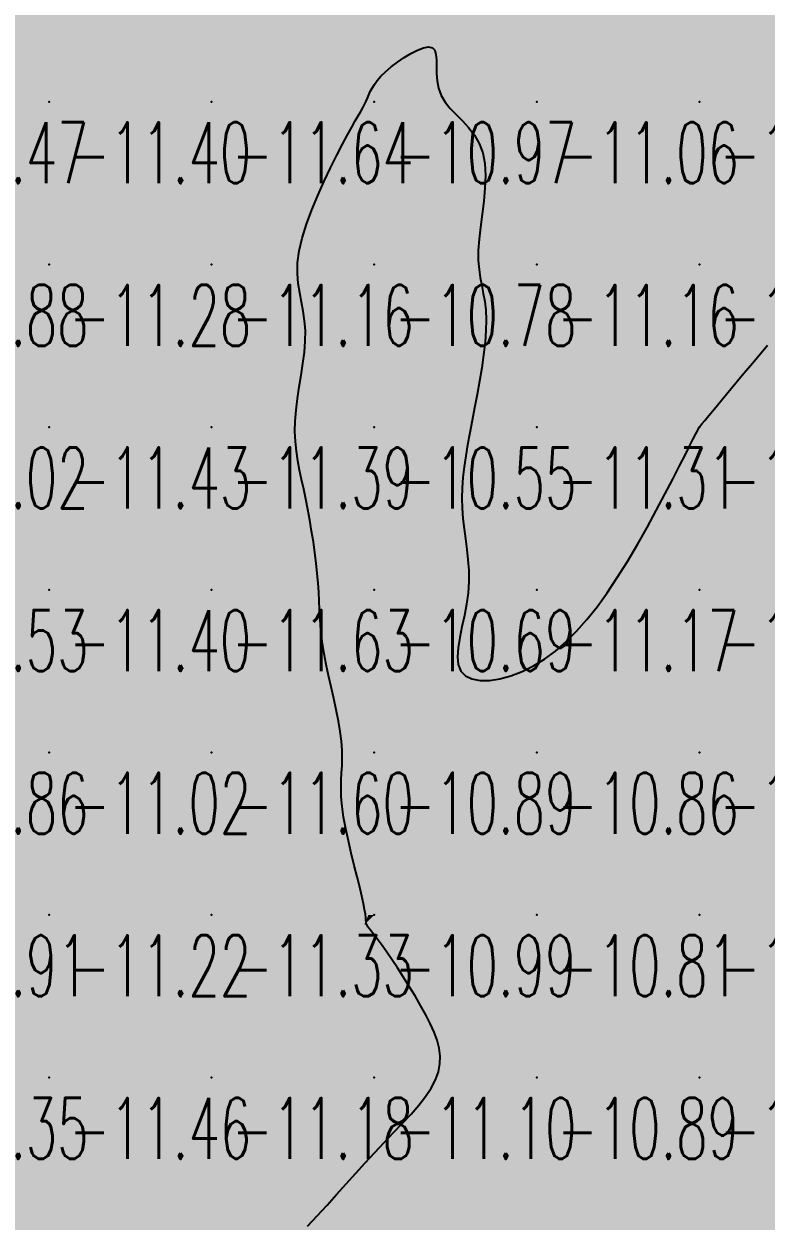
# Model space of a CAD drawing. Header units: millimetres. Extents: x 88261 to 90953, y 390274 to 392322.
# Drawn here: x 89798.7 to 89844.4, y 391308.4 to 391382 of the extents above; entities that cross this region are included whole.
import ezdxf
from ezdxf.enums import TextEntityAlignment as Align

# ---------------------------------------------------------------- set-up
doc = ezdxf.new("R2010")
doc.units = ezdxf.units.MM
doc.header["$LTSCALE"] = 25
for name, color, linetype in [('CN_03_00', 7, 'Continuous'), ('COTEAlt', 7, 'Continuous'), ('TN_COLORIAGE', 7, 'Continuous')]:
    doc.layers.add(name, color=color, linetype=linetype)
doc.styles.add('Simplex 1.0', font='Simplex.shx', dxfattribs={"width": 0.99, "height": 2.5})
doc.styles.get("Standard").update_dxf_attribs({"font": 'times.ttf'})

# ---------------------------------------------------------------- blocks, each defined once
blk = doc.blocks.new('COTE')
at = {"color": 0}
blk.add_point((0, 0), dxfattribs=at)
at = {"layer": 'COTEAlt'}
blk.add_attdef('ALT', text='', height=3.75, dxfattribs=at).set_placement((1.25, -1.25), align=Align.TOP_LEFT)

msp = doc.modelspace()

# ---------------------------------------------------------------- linework, layer by layer
at = {"layer": 'CN_03_00', "elevation": -11, "flags": 128}
msp.add_lwpolyline([(89816.141, 391308.095), (89816.749, 391308.734), (89817.348, 391309.385), (89817.94, 391310.043), (89818.528, 391310.702), (89819.112, 391311.358), (89819.696, 391312.005), (89820.28, 391312.638), (89820.865, 391313.254), (89821.441, 391313.852), (89821.995, 391314.432), (89822.517, 391314.996), (89822.993, 391315.544), (89823.411, 391316.076), (89823.76, 391316.594), (89824.027, 391317.099), (89824.204, 391317.59), (89824.294, 391318.074), (89824.304, 391318.555), (89824.243, 391319.038), (89824.116, 391319.529), (89823.931, 391320.034), (89823.696, 391320.556), (89823.416, 391321.101), (89823.101, 391321.672), (89822.76, 391322.259), (89822.403, 391322.847), (89822.04, 391323.425), (89821.682, 391323.978), (89821.339, 391324.493), (89821.021, 391324.958), (89820.739, 391325.359), (89820.5, 391325.686), (89820.303, 391325.945), (89820.144, 391326.148), (89820.019, 391326.303), (89819.924, 391326.421), (89819.854, 391326.511), (89819.807, 391326.585), (89819.777, 391326.651), (89819.76, 391326.721), (89819.751, 391326.806), (89819.743, 391326.921), (89819.729, 391327.077), (89819.704, 391327.289), (89819.66, 391327.57), (89819.592, 391327.931), (89819.492, 391328.388), (89819.358, 391328.946), (89819.198, 391329.588), (89819.021, 391330.291), (89818.839, 391331.033), (89818.663, 391331.789), (89818.502, 391332.536), (89818.369, 391333.252), (89818.273, 391333.912), (89818.222, 391334.501), (89818.208, 391335.029), (89818.218, 391335.514), (89818.243, 391335.975), (89818.269, 391336.428), (89818.286, 391336.891), (89818.281, 391337.383), (89818.244, 391337.922), (89818.165, 391338.519), (89818.052, 391339.165), (89817.913, 391339.848), (89817.758, 391340.551), (89817.597, 391341.262), (89817.439, 391341.966), (89817.293, 391342.649), (89817.17, 391343.296), (89817.075, 391343.898), (89817.005, 391344.462), (89816.956, 391344.998), (89816.92, 391345.517), (89816.892, 391346.03), (89816.867, 391346.549), (89816.837, 391347.084), (89816.798, 391347.646), (89816.745, 391348.244), (89816.678, 391348.871), (89816.598, 391349.52), (89816.506, 391350.183), (89816.403, 391350.851), (89816.292, 391351.518), (89816.172, 391352.173), (89816.045, 391352.81), (89815.914, 391353.423), (89815.783, 391354.017), (89815.66, 391354.6), (89815.551, 391355.179), (89815.463, 391355.763), (89815.401, 391356.359), (89815.373, 391356.974), (89815.386, 391357.618), (89815.442, 391358.293), (89815.531, 391358.995), (89815.64, 391359.712), (89815.756, 391360.434), (89815.865, 391361.152), (89815.954, 391361.856), (89816.009, 391362.536), (89816.017, 391363.181), (89815.971, 391363.787), (89815.884, 391364.364), (89815.776, 391364.927), (89815.668, 391365.491), (89815.58, 391366.073), (89815.531, 391366.688), (89815.541, 391367.35), (89815.632, 391368.075), (89815.815, 391368.871), (89816.079, 391369.723), (89816.404, 391370.604), (89816.773, 391371.493), (89817.166, 391372.365), (89817.564, 391373.195), (89817.949, 391373.961), (89818.301, 391374.638), (89818.606, 391375.21), (89818.865, 391375.683), (89819.083, 391376.073), (89819.266, 391376.394), (89819.418, 391376.66), (89819.546, 391376.887), (89819.653, 391377.089), (89819.746, 391377.279), (89819.831, 391377.472), (89819.915, 391377.67), (89820.009, 391377.876), (89820.122, 391378.092), (89820.263, 391378.321), (89820.441, 391378.563), (89820.667, 391378.822), (89820.948, 391379.1), (89821.29, 391379.395), (89821.677, 391379.693), (89822.09, 391379.976), (89822.507, 391380.229), (89822.91, 391380.433), (89823.277, 391380.57), (89823.589, 391380.625), (89823.825, 391380.578), (89823.972, 391380.42), (89824.048, 391380.163), (89824.077, 391379.827), (89824.083, 391379.431), (89824.09, 391378.995), (89824.122, 391378.538), (89824.204, 391378.08), (89824.359, 391377.64), (89824.605, 391377.232), (89824.923, 391376.846), (89825.288, 391376.466), (89825.675, 391376.077), (89826.058, 391375.662), (89826.413, 391375.207), (89826.712, 391374.695), (89826.932, 391374.111), (89827.053, 391373.446), (89827.09, 391372.714), (89827.061, 391371.937), (89826.988, 391371.135), (89826.89, 391370.33), (89826.787, 391369.543), (89826.701, 391368.796), (89826.651, 391368.108), (89826.652, 391367.496), (89826.696, 391366.945), (89826.771, 391366.436), (89826.863, 391365.951), (89826.959, 391365.468), (89827.045, 391364.969), (89827.11, 391364.434), (89827.14, 391363.843), (89827.125, 391363.183), (89827.069, 391362.462), (89826.979, 391361.693), (89826.862, 391360.892), (89826.725, 391360.073), (89826.576, 391359.248), (89826.422, 391358.434), (89826.269, 391357.643), (89826.125, 391356.887), (89825.993, 391356.163), (89825.877, 391355.468), (89825.78, 391354.797), (89825.706, 391354.144), (89825.658, 391353.505), (89825.639, 391352.875), (89825.654, 391352.249), (89825.703, 391351.624), (89825.776, 391350.996), (89825.861, 391350.363), (89825.945, 391349.723), (89826.016, 391349.075), (89826.062, 391348.415), (89826.071, 391347.742), (89826.029, 391347.055), (89825.93, 391346.352), (89825.794, 391345.648), (89825.645, 391344.957), (89825.508, 391344.295), (89825.407, 391343.677), (89825.368, 391343.118), (89825.416, 391342.634), (89825.574, 391342.24), (89825.861, 391341.948), (89826.264, 391341.758), (89826.764, 391341.667), (89827.343, 391341.669), (89827.98, 391341.763), (89828.657, 391341.944), (89829.353, 391342.208), (89830.05, 391342.552), (89830.732, 391342.973), (89831.398, 391343.469), (89832.051, 391344.04), (89832.693, 391344.684), (89833.326, 391345.402), (89833.953, 391346.192), (89834.577, 391347.054), (89835.2, 391347.986), (89835.823, 391348.983), (89836.438, 391350.023), (89837.034, 391351.076), (89837.602, 391352.114), (89838.131, 391353.11), (89838.612, 391354.035), (89839.034, 391354.86), (89839.388, 391355.558), (89839.666, 391356.109), (89839.875, 391356.523), (89840.026, 391356.821), (89840.127, 391357.021), (89840.189, 391357.144), (89840.221, 391357.208), (89840.234, 391357.233), (89840.237, 391357.239), (89840.241, 391357.244), (89840.261, 391357.269), (89840.314, 391357.333), (89840.415, 391357.455), (89840.581, 391357.656), (89840.828, 391357.953), (89841.172, 391358.367), (89841.629, 391358.917), (89842.208, 391359.614), (89842.887, 391360.43), (89843.638, 391361.329), (89844.431, 391362.273)], dxfattribs=at)
at = {"layer": 'TN_COLORIAGE', "color": 201}
for points in [[(89790.249, 391377.239, -11.317), (89800.249, 391377.239, -11.317), (89800.249, 391387.239, -11.317)], [(89790.249, 391387.239, -11.317), (89790.249, 391377.239, -11.317), (89800.249, 391387.239, -11.317)], [(89800.249, 391377.239, -11.232), (89810.249, 391377.239, -11.232), (89810.249, 391387.239, -11.232)], [(89800.249, 391387.239, -11.232), (89800.249, 391377.239, -11.232), (89810.249, 391387.239, -11.232)], [(89810.249, 391377.239, -11), (89819.846, 391377.239, -11), (89820.249, 391387.239, -11), (89820.249, 391378.88, -11)], [(89810.249, 391387.239, -11.137), (89810.249, 391377.239, -11.137), (89820.249, 391387.239, -11.137)], [(89820.249, 391387.239, -11), (89820.249, 391378.88, -11), (89830.249, 391387.239, -11), (89824.847, 391381.837, -11)], [(89830.249, 391377.239, -11), (89823.313, 391377.239, -11), (89830.249, 391387.239, -11), (89824.847, 391381.837, -11)], [(89830.249, 391377.239, -11.654), (89840.249, 391377.239, -11.654), (89840.249, 391387.239, -11.654)], [(89830.249, 391387.239, -11.654), (89830.249, 391377.239, -11.654), (89840.249, 391387.239, -11.654)], [(89840.249, 391377.239, -11.504), (89850.249, 391377.239, -11.504), (89850.249, 391387.239, -11.504)], [(89840.249, 391387.239, -11.504), (89840.249, 391377.239, -11.504), (89850.249, 391387.239, -11.504)], [(89790.249, 391367.239, -11.396), (89800.249, 391367.239, -11.396), (89800.249, 391377.239, -11.396)], [(89790.249, 391377.239, -11.396), (89790.249, 391367.239, -11.396), (89800.249, 391377.239, -11.396)], [(89800.249, 391367.239, -11.64), (89810.249, 391367.239, -11.64), (89810.249, 391377.239, -11.64)], [(89800.249, 391377.239, -11.64), (89800.249, 391367.239, -11.64), (89810.249, 391377.239, -11.64)], [(89810.249, 391377.239, -11), (89819.846, 391377.239, -11), (89810.249, 391367.239, -11), (89818.847, 391375.838, -11)], [(89828.057, 391375.047, -11.061), (89823.313, 391377.239, -11.061), (89830.249, 391377.239, -11.061)], [(89830.249, 391367.239, -11), (89826.049, 391367.239, -11), (89830.249, 391377.239, -11), (89828.057, 391375.047, -11)], [(89830.249, 391367.239, -11.295), (89840.249, 391367.239, -11.295), (89840.249, 391377.239, -11.295)], [(89830.249, 391377.239, -11.295), (89830.249, 391367.239, -11.295), (89840.249, 391377.239, -11.295)], [(89850.249, 391377.239, -11), (89850.249, 391368.464, -11), (89840.249, 391367.239, -11), (89848.543, 391367.239, -11)], [(89840.249, 391377.239, -11.32), (89840.249, 391367.239, -11.32), (89850.249, 391377.239, -11.32)], [(89814.57, 391367.239, -11.165), (89818.847, 391375.838, -11.165), (89810.249, 391367.239, -11.165)], [(89790.249, 391358.641, -11.278), (89790.504, 391357.495, -11.278), (89790.249, 391367.239, -11.278), (89800.249, 391367.239, -11.278)], [(89790.571, 391357.239, -11.278), (89790.504, 391357.495, -11.278), (89800.249, 391357.239, -11.278), (89800.249, 391367.239, -11.278)], [(89800.249, 391357.239, -11.165), (89810.249, 391357.239, -11.165), (89810.249, 391367.239, -11.165)], [(89800.249, 391367.239, -11.165), (89800.249, 391357.239, -11.165), (89810.249, 391367.239, -11.165)], [(89810.249, 391357.239, -11), (89816.662, 391363.652, -11), (89810.249, 391367.239, -11), (89814.57, 391367.239, -11)], [(89827.654, 391364.645, -11.157), (89826.049, 391367.239, -11.157), (89830.249, 391367.239, -11.157)], [(89830.249, 391357.239, -11), (89826.174, 391357.239, -11), (89830.249, 391367.239, -11), (89827.654, 391364.645, -11)], [(89830.249, 391357.239, -11), (89840.237, 391357.239, -11), (89840.249, 391367.239, -11), (89840.249, 391357.257, -11)], [(89830.249, 391367.239, -11.217), (89830.249, 391357.239, -11.217), (89840.249, 391367.239, -11.217)], [(89848.543, 391367.239, -11.217), (89840.249, 391357.257, -11.217), (89840.249, 391367.239, -11.217)], [(89814.887, 391357.239, -11.387), (89816.662, 391363.652, -11.387), (89810.249, 391357.239, -11.387)], [(89790.249, 391347.239, -11.433), (89800.249, 391347.239, -11.433), (89800.249, 391357.239, -11.433)], [(89790.249, 391356.855, -11.433), (89790.571, 391357.239, -11.433), (89790.249, 391347.239, -11.433), (89800.249, 391357.239, -11.433)], [(89800.249, 391347.239, -11.387), (89810.249, 391347.239, -11.387), (89810.249, 391357.239, -11.387)], [(89800.249, 391357.239, -11.387), (89800.249, 391347.239, -11.387), (89810.249, 391357.239, -11.387)], [(89810.249, 391347.239, -11), (89816.105, 391353.096, -11), (89810.249, 391357.239, -11), (89814.887, 391357.239, -11)], [(89830.249, 391357.239, -11), (89825.264, 391352.254, -11), (89830.249, 391347.239, -11), (89826.696, 391347.239, -11)], [(89826.174, 391357.239, -11.308), (89825.264, 391352.254, -11.308), (89830.249, 391357.239, -11.308)], [(89830.249, 391357.239, -11), (89840.237, 391357.239, -11), (89830.249, 391347.239, -11), (89840.227, 391357.218, -11)], [(89835.181, 391347.239, -11.171), (89840.227, 391357.218, -11.171), (89830.249, 391347.239, -11.171)], [(89816.105, 391353.096, -11.633), (89816.963, 391347.239, -11.633), (89810.249, 391347.239, -11.633)], [(89790.249, 391337.239, -11.398), (89800.249, 391337.239, -11.398), (89800.249, 391347.239, -11.398)], [(89790.249, 391347.239, -11.398), (89790.249, 391337.239, -11.398), (89800.249, 391347.239, -11.398)], [(89800.249, 391337.239, -11.633), (89810.249, 391337.239, -11.633), (89810.249, 391347.239, -11.633)], [(89800.249, 391347.239, -11.633), (89800.249, 391337.239, -11.633), (89810.249, 391347.239, -11.633)], [(89810.249, 391347.239, -11), (89816.963, 391347.239, -11), (89810.249, 391337.239, -11), (89816.834, 391343.825, -11)], [(89830.249, 391341.739, -11.171), (89824.125, 391341.115, -11.171), (89830.249, 391347.239, -11.171)], [(89826.696, 391347.239, -11.171), (89824.125, 391341.115, -11.171), (89830.249, 391347.239, -11.171)], [(89835.181, 391347.239, -11.171), (89830.249, 391341.739, -11.171), (89830.249, 391347.239, -11.171)], [(89816.834, 391343.825, -11.597), (89818.717, 391337.239, -11.597), (89810.249, 391337.239, -11.597)], [(89790.249, 391327.239, -11.024), (89800.249, 391327.239, -11.024), (89800.249, 391337.239, -11.024)], [(89790.249, 391337.239, -11.024), (89790.249, 391327.239, -11.024), (89800.249, 391337.239, -11.024)], [(89800.249, 391327.239, -11.597), (89810.249, 391327.239, -11.597), (89810.249, 391337.239, -11.597)], [(89800.249, 391337.239, -11.597), (89800.249, 391327.239, -11.597), (89810.249, 391337.239, -11.597)], [(89810.249, 391337.239, -11), (89818.717, 391337.239, -11), (89810.249, 391327.239, -11), (89817.758, 391334.748, -11)], [(89817.758, 391334.748, -11.326), (89819.892, 391327.239, -11.326), (89810.249, 391327.239, -11.326)], [(89790.249, 391317.239, -11.225), (89800.249, 391317.239, -11.225), (89800.249, 391327.239, -11.225)], [(89790.249, 391327.239, -11.225), (89790.249, 391317.239, -11.225), (89800.249, 391327.239, -11.225)], [(89800.249, 391317.239, -11.326), (89810.249, 391317.239, -11.326), (89810.249, 391327.239, -11.326)], [(89800.249, 391327.239, -11.326), (89800.249, 391317.239, -11.326), (89810.249, 391327.239, -11.326)], [(89810.249, 391327.239, -11), (89819.892, 391327.239, -11), (89810.249, 391317.239, -11), (89819.63, 391326.621, -11)], [(89810.249, 391317.239, -11), (89819.63, 391326.621, -11), (89820.249, 391317.239, -11), (89820.249, 391326.183, -11)], [(89823.806, 391320.796, -11.102), (89820.249, 391326.183, -11.102), (89820.249, 391317.239, -11.102)], [(89823.806, 391320.796, -11.102), (89825.027, 391317.239, -11.102), (89820.249, 391317.239, -11.102)], [(89790.249, 391307.239, -11.463), (89800.249, 391307.239, -11.463), (89800.249, 391317.239, -11.463)], [(89790.249, 391317.239, -11.463), (89790.249, 391307.239, -11.463), (89800.249, 391317.239, -11.463)], [(89800.249, 391307.239, -11.183), (89810.249, 391307.239, -11.183), (89810.249, 391317.239, -11.183)], [(89800.249, 391317.239, -11.183), (89800.249, 391307.239, -11.183), (89810.249, 391317.239, -11.183)], [(89810.249, 391307.239, -11), (89815.658, 391307.239, -11), (89820.249, 391317.239, -11), (89820.249, 391312.838, -11)], [(89810.249, 391317.239, -11.102), (89810.249, 391307.239, -11.102), (89820.249, 391317.239, -11.102)], [(89820.249, 391312.838, -11.102), (89825.027, 391317.239, -11.102), (89820.249, 391317.239, -11.102)]]:
    msp.add_solid(points, dxfattribs=at)
at = {"layer": 'TN_COLORIAGE', "color": 191}
for points in [[(89824.847, 391381.837, -10.973), (89823.313, 391377.239, -10.973), (89820.249, 391377.239, -10.973)], [(89824.847, 391381.837, -10.973), (89820.249, 391378.88, -10.973), (89820.249, 391377.239, -10.973)], [(89820.249, 391378.88, -10.973), (89819.846, 391377.239, -10.973), (89820.249, 391377.239, -10.973)], [(89818.847, 391375.838, -10.783), (89814.57, 391367.239, -10.783), (89820.249, 391377.239, -10.783), (89820.249, 391367.239, -10.783)], [(89818.847, 391375.838, -10.973), (89819.846, 391377.239, -10.973), (89820.249, 391377.239, -10.973)], [(89823.313, 391377.239, -10.783), (89828.057, 391375.047, -10.783), (89820.249, 391377.239, -10.783), (89820.249, 391367.239, -10.783)], [(89828.057, 391375.047, -10.783), (89826.049, 391367.239, -10.783), (89820.249, 391367.239, -10.783)], [(89814.57, 391367.239, -10.783), (89816.662, 391363.652, -10.783), (89820.249, 391367.239, -10.783)], [(89816.662, 391363.652, -10.552), (89814.887, 391357.239, -10.552), (89820.249, 391367.239, -10.552), (89820.249, 391357.239, -10.552)], [(89826.049, 391367.239, -10.552), (89827.654, 391364.645, -10.552), (89820.249, 391367.239, -10.552), (89820.249, 391357.239, -10.552)], [(89840.249, 391357.239, -10.955), (89850.249, 391357.239, -10.955), (89850.249, 391367.239, -10.955)], [(89840.249, 391357.257, -10.955), (89848.543, 391367.239, -10.955), (89840.249, 391357.239, -10.955), (89850.249, 391367.239, -10.955)], [(89827.654, 391364.645, -10.552), (89826.174, 391357.239, -10.552), (89820.249, 391357.239, -10.552)], [(89814.887, 391357.239, -10.552), (89816.105, 391353.096, -10.552), (89820.249, 391357.239, -10.552)], [(89816.963, 391347.239, -10.552), (89816.105, 391353.096, -10.552), (89820.249, 391347.239, -10.552), (89820.249, 391357.239, -10.552)], [(89825.264, 391352.254, -10.552), (89826.174, 391357.239, -10.552), (89820.249, 391347.239, -10.552), (89820.249, 391357.239, -10.552)], [(89840.227, 391357.218, -10.825), (89835.181, 391347.239, -10.825), (89840.249, 391357.239, -10.825), (89840.249, 391347.239, -10.825)], [(89840.227, 391357.218, -11), (89840.237, 391357.239, -11), (89840.249, 391357.239, -11)], [(89840.249, 391357.257, -11), (89840.237, 391357.239, -11), (89840.249, 391357.239, -11)], [(89840.249, 391347.239, -10.876), (89850.249, 391347.239, -10.876), (89850.249, 391357.239, -10.876)], [(89840.249, 391357.239, -10.876), (89840.249, 391347.239, -10.876), (89850.249, 391357.239, -10.876)], [(89826.696, 391347.239, -10.69), (89825.264, 391352.254, -10.69), (89820.249, 391347.239, -10.69)], [(89818.717, 391337.239, -10.69), (89816.834, 391343.825, -10.69), (89820.249, 391337.239, -10.69), (89820.249, 391347.239, -10.69)], [(89816.834, 391343.825, -10.69), (89816.963, 391347.239, -10.69), (89820.249, 391347.239, -10.69)], [(89824.125, 391341.115, -10.69), (89826.696, 391347.239, -10.69), (89820.249, 391337.239, -10.69), (89820.249, 391347.239, -10.69)], [(89830.249, 391337.239, -10.825), (89840.249, 391337.239, -10.825), (89840.249, 391347.239, -10.825)], [(89830.249, 391341.739, -10.825), (89835.181, 391347.239, -10.825), (89830.249, 391337.239, -10.825), (89840.249, 391347.239, -10.825)], [(89840.249, 391337.239, -10.632), (89850.249, 391337.239, -10.632), (89850.249, 391347.239, -10.632)], [(89840.249, 391347.239, -10.632), (89840.249, 391337.239, -10.632), (89850.249, 391347.239, -10.632)], [(89824.125, 391341.115, -10.86), (89830.249, 391341.739, -10.86), (89820.249, 391337.239, -10.86), (89830.249, 391337.239, -10.86)], [(89819.892, 391327.239, -10.892), (89817.758, 391334.748, -10.892), (89820.249, 391327.239, -10.892), (89820.249, 391337.239, -10.892)], [(89817.758, 391334.748, -10.892), (89818.717, 391337.239, -10.892), (89820.249, 391337.239, -10.892)], [(89820.249, 391327.239, -10.86), (89830.249, 391327.239, -10.86), (89830.249, 391337.239, -10.86)], [(89820.249, 391337.239, -10.86), (89820.249, 391327.239, -10.86), (89830.249, 391337.239, -10.86)], [(89830.249, 391327.239, -10.472), (89840.249, 391327.239, -10.472), (89840.249, 391337.239, -10.472)], [(89830.249, 391337.239, -10.472), (89830.249, 391327.239, -10.472), (89840.249, 391337.239, -10.472)], [(89840.249, 391327.239, -10.282), (89850.249, 391327.239, -10.282), (89850.249, 391337.239, -10.282)], [(89840.249, 391337.239, -10.282), (89840.249, 391327.239, -10.282), (89850.249, 391337.239, -10.282)], [(89820.249, 391326.183, -10.988), (89819.63, 391326.621, -10.988), (89820.249, 391327.239, -10.988)], [(89819.63, 391326.621, -10.988), (89819.892, 391327.239, -10.988), (89820.249, 391327.239, -10.988)], [(89820.249, 391326.183, -10.815), (89823.806, 391320.796, -10.815), (89820.249, 391327.239, -10.815), (89830.249, 391327.239, -10.815)], [(89825.027, 391317.239, -10.815), (89823.806, 391320.796, -10.815), (89830.249, 391317.239, -10.815), (89830.249, 391327.239, -10.815)], [(89830.249, 391317.239, -10.225), (89840.249, 391317.239, -10.225), (89840.249, 391327.239, -10.225)], [(89830.249, 391327.239, -10.225), (89830.249, 391317.239, -10.225), (89840.249, 391327.239, -10.225)], [(89850.249, 391327.239, -10), (89850.249, 391321.083, -10), (89840.249, 391317.239, -10), (89845.497, 391317.239, -10)], [(89840.249, 391327.239, -10.114), (89840.249, 391317.239, -10.114), (89850.249, 391327.239, -10.114)], [(89820.249, 391307.239, -10.888), (89830.249, 391307.239, -10.888), (89830.249, 391317.239, -10.888)], [(89825.027, 391317.239, -10.87), (89820.249, 391312.838, -10.87), (89830.249, 391317.239, -10.87), (89820.249, 391307.239, -10.87)], [(89830.249, 391307.239, -10.078), (89840.249, 391307.239, -10.078), (89840.249, 391317.239, -10.078)], [(89830.249, 391317.239, -10.078), (89830.249, 391307.239, -10.078), (89840.249, 391317.239, -10.078)], [(89840.249, 391307.239, -10), (89847.719, 391314.709, -10), (89840.249, 391317.239, -10), (89845.497, 391317.239, -10)], [(89840.249, 391307.239, -10), (89847.719, 391314.709, -10), (89850.249, 391307.239, -10), (89850.249, 391313.687, -10)], [(89820.249, 391312.838, -10.87), (89815.658, 391307.239, -10.87), (89820.249, 391307.239, -10.87)]]:
    msp.add_solid(points, dxfattribs=at)

# ---------------------------------------------------------------- block references
at = {"layer": 'COTEAlt'}
ref = msp.add_blockref('COTE', (89790.249, 391377.239), dxfattribs=at)
ref.add_attrib('ALT', '-11.47', dxfattribs={"height": 3.75, "style": 'Simplex 1.0', "width": 0.6}).set_placement((89791.499, 391375.989), align=Align.TOP_LEFT)
ref = msp.add_blockref('COTE', (89800.249, 391377.239), dxfattribs=at)
ref.add_attrib('ALT', '-11.40', dxfattribs={"height": 3.75, "style": 'Simplex 1.0', "width": 0.6}).set_placement((89801.499, 391375.989), align=Align.TOP_LEFT)
ref = msp.add_blockref('COTE', (89810.249, 391377.239), dxfattribs=at)
ref.add_attrib('ALT', '-11.64', dxfattribs={"height": 3.75, "style": 'Simplex 1.0', "width": 0.6}).set_placement((89811.499, 391375.989), align=Align.TOP_LEFT)
ref = msp.add_blockref('COTE', (89820.249, 391377.239), dxfattribs=at)
ref.add_attrib('ALT', '-10.97', dxfattribs={"height": 3.75, "style": 'Simplex 1.0', "width": 0.6}).set_placement((89821.499, 391375.989), align=Align.TOP_LEFT)
ref = msp.add_blockref('COTE', (89830.249, 391377.239), dxfattribs=at)
ref.add_attrib('ALT', '-11.06', dxfattribs={"height": 3.75, "style": 'Simplex 1.0', "width": 0.6}).set_placement((89831.499, 391375.989), align=Align.TOP_LEFT)
ref = msp.add_blockref('COTE', (89840.249, 391377.239), dxfattribs=at)
ref.add_attrib('ALT', '-11.30', dxfattribs={"height": 3.75, "style": 'Simplex 1.0', "width": 0.6}).set_placement((89841.499, 391375.989), align=Align.TOP_LEFT)
ref = msp.add_blockref('COTE', (89790.249, 391367.239), dxfattribs=at)
ref.add_attrib('ALT', '-11.88', dxfattribs={"height": 3.75, "style": 'Simplex 1.0', "width": 0.6}).set_placement((89791.499, 391365.989), align=Align.TOP_LEFT)
ref = msp.add_blockref('COTE', (89800.249, 391367.239), dxfattribs=at)
ref.add_attrib('ALT', '-11.28', dxfattribs={"height": 3.75, "style": 'Simplex 1.0', "width": 0.6}).set_placement((89801.499, 391365.989), align=Align.TOP_LEFT)
ref = msp.add_blockref('COTE', (89810.249, 391367.239), dxfattribs=at)
ref.add_attrib('ALT', '-11.16', dxfattribs={"height": 3.75, "style": 'Simplex 1.0', "width": 0.6}).set_placement((89811.499, 391365.989), align=Align.TOP_LEFT)
ref = msp.add_blockref('COTE', (89820.249, 391367.239), dxfattribs=at)
ref.add_attrib('ALT', '-10.78', dxfattribs={"height": 3.75, "style": 'Simplex 1.0', "width": 0.6}).set_placement((89821.499, 391365.989), align=Align.TOP_LEFT)
ref = msp.add_blockref('COTE', (89830.249, 391367.239), dxfattribs=at)
ref.add_attrib('ALT', '-11.16', dxfattribs={"height": 3.75, "style": 'Simplex 1.0', "width": 0.6}).set_placement((89831.499, 391365.989), align=Align.TOP_LEFT)
ref = msp.add_blockref('COTE', (89840.249, 391367.239), dxfattribs=at)
ref.add_attrib('ALT', '-11.22', dxfattribs={"height": 3.75, "style": 'Simplex 1.0', "width": 0.6}).set_placement((89841.499, 391365.989), align=Align.TOP_LEFT)
ref = msp.add_blockref('COTE', (89790.249, 391357.239), dxfattribs=at)
ref.add_attrib('ALT', '-12.02', dxfattribs={"height": 3.75, "style": 'Simplex 1.0', "width": 0.6}).set_placement((89791.499, 391355.989), align=Align.TOP_LEFT)
ref = msp.add_blockref('COTE', (89800.249, 391357.239), dxfattribs=at)
ref.add_attrib('ALT', '-11.43', dxfattribs={"height": 3.75, "style": 'Simplex 1.0', "width": 0.6}).set_placement((89801.499, 391355.989), align=Align.TOP_LEFT)
ref = msp.add_blockref('COTE', (89810.249, 391357.239), dxfattribs=at)
ref.add_attrib('ALT', '-11.39', dxfattribs={"height": 3.75, "style": 'Simplex 1.0', "width": 0.6}).set_placement((89811.499, 391355.989), align=Align.TOP_LEFT)
ref = msp.add_blockref('COTE', (89820.249, 391357.239), dxfattribs=at)
ref.add_attrib('ALT', '-10.55', dxfattribs={"height": 3.75, "style": 'Simplex 1.0', "width": 0.6}).set_placement((89821.499, 391355.989), align=Align.TOP_LEFT)
ref = msp.add_blockref('COTE', (89830.249, 391357.239), dxfattribs=at)
ref.add_attrib('ALT', '-11.31', dxfattribs={"height": 3.75, "style": 'Simplex 1.0', "width": 0.6}).set_placement((89831.499, 391355.989), align=Align.TOP_LEFT)
ref = msp.add_blockref('COTE', (89840.249, 391357.239), dxfattribs=at)
ref.add_attrib('ALT', '-11.00', dxfattribs={"height": 3.75, "style": 'Simplex 1.0', "width": 0.6}).set_placement((89841.499, 391355.989), align=Align.TOP_LEFT)
ref = msp.add_blockref('COTE', (89790.249, 391347.239), dxfattribs=at)
ref.add_attrib('ALT', '-11.53', dxfattribs={"height": 3.75, "style": 'Simplex 1.0', "width": 0.6}).set_placement((89791.499, 391345.989), align=Align.TOP_LEFT)
ref = msp.add_blockref('COTE', (89800.249, 391347.239), dxfattribs=at)
ref.add_attrib('ALT', '-11.40', dxfattribs={"height": 3.75, "style": 'Simplex 1.0', "width": 0.6}).set_placement((89801.499, 391345.989), align=Align.TOP_LEFT)
ref = msp.add_blockref('COTE', (89810.249, 391347.239), dxfattribs=at)
ref.add_attrib('ALT', '-11.63', dxfattribs={"height": 3.75, "style": 'Simplex 1.0', "width": 0.6}).set_placement((89811.499, 391345.989), align=Align.TOP_LEFT)
ref = msp.add_blockref('COTE', (89820.249, 391347.239), dxfattribs=at)
ref.add_attrib('ALT', '-10.69', dxfattribs={"height": 3.75, "style": 'Simplex 1.0', "width": 0.6}).set_placement((89821.499, 391345.989), align=Align.TOP_LEFT)
ref = msp.add_blockref('COTE', (89830.249, 391347.239), dxfattribs=at)
ref.add_attrib('ALT', '-11.17', dxfattribs={"height": 3.75, "style": 'Simplex 1.0', "width": 0.6}).set_placement((89831.499, 391345.989), align=Align.TOP_LEFT)
ref = msp.add_blockref('COTE', (89840.249, 391347.239), dxfattribs=at)
ref.add_attrib('ALT', '-10.82', dxfattribs={"height": 3.75, "style": 'Simplex 1.0', "width": 0.6}).set_placement((89841.499, 391345.989), align=Align.TOP_LEFT)
ref = msp.add_blockref('COTE', (89790.249, 391337.239), dxfattribs=at)
ref.add_attrib('ALT', '-11.86', dxfattribs={"height": 3.75, "style": 'Simplex 1.0', "width": 0.6}).set_placement((89791.499, 391335.989), align=Align.TOP_LEFT)
ref = msp.add_blockref('COTE', (89800.249, 391337.239), dxfattribs=at)
ref.add_attrib('ALT', '-11.02', dxfattribs={"height": 3.75, "style": 'Simplex 1.0', "width": 0.6}).set_placement((89801.499, 391335.989), align=Align.TOP_LEFT)
ref = msp.add_blockref('COTE', (89810.249, 391337.239), dxfattribs=at)
ref.add_attrib('ALT', '-11.60', dxfattribs={"height": 3.75, "style": 'Simplex 1.0', "width": 0.6}).set_placement((89811.499, 391335.989), align=Align.TOP_LEFT)
ref = msp.add_blockref('COTE', (89820.249, 391337.239), dxfattribs=at)
ref.add_attrib('ALT', '-10.89', dxfattribs={"height": 3.75, "style": 'Simplex 1.0', "width": 0.6}).set_placement((89821.499, 391335.989), align=Align.TOP_LEFT)
ref = msp.add_blockref('COTE', (89830.249, 391337.239), dxfattribs=at)
ref.add_attrib('ALT', '-10.86', dxfattribs={"height": 3.75, "style": 'Simplex 1.0', "width": 0.6}).set_placement((89831.499, 391335.989), align=Align.TOP_LEFT)
ref = msp.add_blockref('COTE', (89840.249, 391337.239), dxfattribs=at)
ref.add_attrib('ALT', '-10.47', dxfattribs={"height": 3.75, "style": 'Simplex 1.0', "width": 0.6}).set_placement((89841.499, 391335.989), align=Align.TOP_LEFT)
ref = msp.add_blockref('COTE', (89790.249, 391327.239), dxfattribs=at)
ref.add_attrib('ALT', '-11.91', dxfattribs={"height": 3.75, "style": 'Simplex 1.0', "width": 0.6}).set_placement((89791.499, 391325.989), align=Align.TOP_LEFT)
ref = msp.add_blockref('COTE', (89800.249, 391327.239), dxfattribs=at)
ref.add_attrib('ALT', '-11.22', dxfattribs={"height": 3.75, "style": 'Simplex 1.0', "width": 0.6}).set_placement((89801.499, 391325.989), align=Align.TOP_LEFT)
ref = msp.add_blockref('COTE', (89810.249, 391327.239), dxfattribs=at)
ref.add_attrib('ALT', '-11.33', dxfattribs={"height": 3.75, "style": 'Simplex 1.0', "width": 0.6}).set_placement((89811.499, 391325.989), align=Align.TOP_LEFT)
ref = msp.add_blockref('COTE', (89820.249, 391327.239), dxfattribs=at)
ref.add_attrib('ALT', '-10.99', dxfattribs={"height": 3.75, "style": 'Simplex 1.0', "width": 0.6}).set_placement((89821.499, 391325.989), align=Align.TOP_LEFT)
ref = msp.add_blockref('COTE', (89830.249, 391327.239), dxfattribs=at)
ref.add_attrib('ALT', '-10.81', dxfattribs={"height": 3.75, "style": 'Simplex 1.0', "width": 0.6}).set_placement((89831.499, 391325.989), align=Align.TOP_LEFT)
ref = msp.add_blockref('COTE', (89840.249, 391327.239), dxfattribs=at)
ref.add_attrib('ALT', '-10.22', dxfattribs={"height": 3.75, "style": 'Simplex 1.0', "width": 0.6}).set_placement((89841.499, 391325.989), align=Align.TOP_LEFT)
ref = msp.add_blockref('COTE', (89790.249, 391317.239), dxfattribs=at)
ref.add_attrib('ALT', '-11.35', dxfattribs={"height": 3.75, "style": 'Simplex 1.0', "width": 0.6}).set_placement((89791.499, 391315.989), align=Align.TOP_LEFT)
ref = msp.add_blockref('COTE', (89800.249, 391317.239), dxfattribs=at)
ref.add_attrib('ALT', '-11.46', dxfattribs={"height": 3.75, "style": 'Simplex 1.0', "width": 0.6}).set_placement((89801.499, 391315.989), align=Align.TOP_LEFT)
ref = msp.add_blockref('COTE', (89810.249, 391317.239), dxfattribs=at)
ref.add_attrib('ALT', '-11.18', dxfattribs={"height": 3.75, "style": 'Simplex 1.0', "width": 0.6}).set_placement((89811.499, 391315.989), align=Align.TOP_LEFT)
ref = msp.add_blockref('COTE', (89820.249, 391317.239), dxfattribs=at)
ref.add_attrib('ALT', '-11.10', dxfattribs={"height": 3.75, "style": 'Simplex 1.0', "width": 0.6}).set_placement((89821.499, 391315.989), align=Align.TOP_LEFT)
ref = msp.add_blockref('COTE', (89830.249, 391317.239), dxfattribs=at)
ref.add_attrib('ALT', '-10.89', dxfattribs={"height": 3.75, "style": 'Simplex 1.0', "width": 0.6}).set_placement((89831.499, 391315.989), align=Align.TOP_LEFT)
ref = msp.add_blockref('COTE', (89840.249, 391317.239), dxfattribs=at)
ref.add_attrib('ALT', '-10.08', dxfattribs={"height": 3.75, "style": 'Simplex 1.0', "width": 0.6}).set_placement((89841.499, 391315.989), align=Align.TOP_LEFT)

doc.saveas('drawing.dxf')
